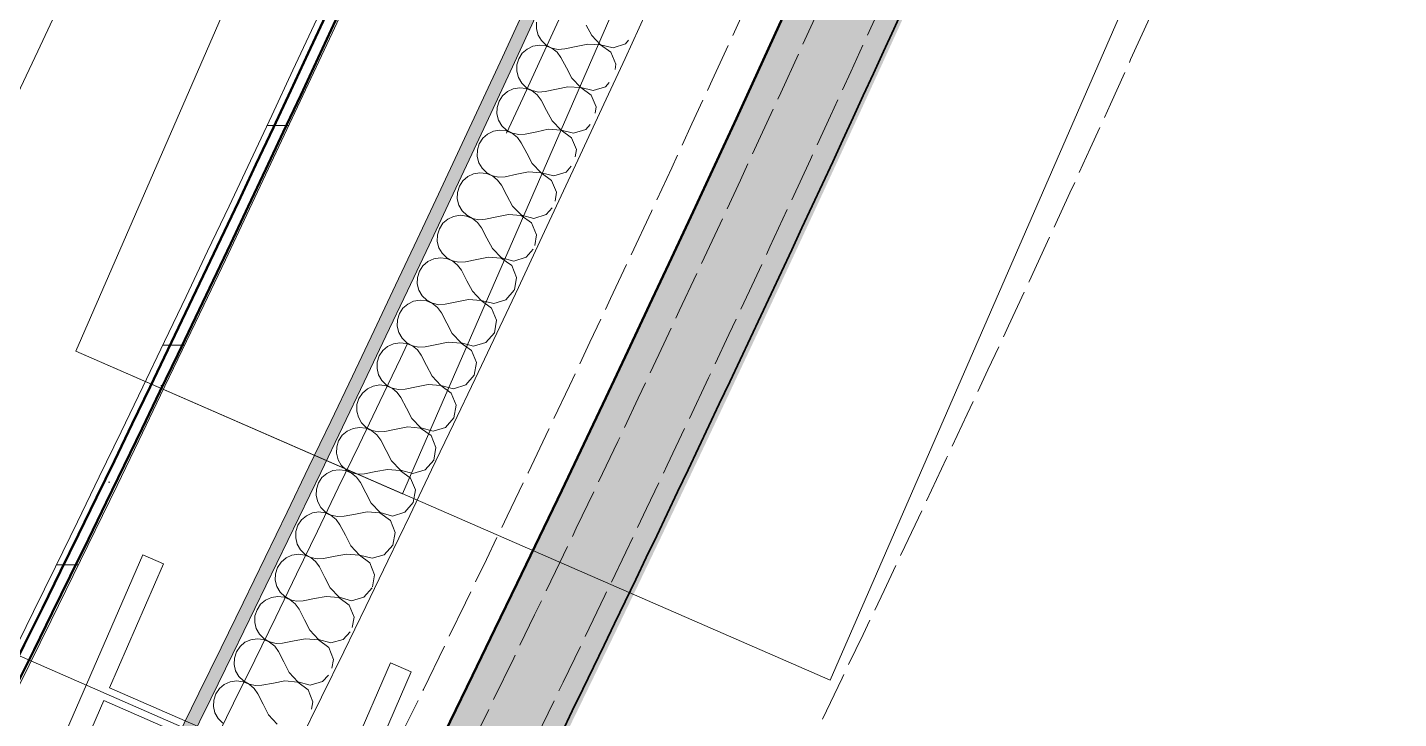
# Model space of a CAD drawing. Header units: millimetres. Extents: x -89663 to 74273, y -103666 to 18539.
# Drawn here: x -1864 to -615, y -56140 to -55510 of the extents above; entities that cross this region are included whole.
import ezdxf
from ezdxf.enums import TextEntityAlignment as Align

# ---------------------------------------------------------------- set-up
doc = ezdxf.new("R2010")
doc.units = ezdxf.units.MM
doc.header["$MEASUREMENT"] = 0
doc.linetypes.add('Double Dashed', pattern=[1093.611073, 529.166651, -211.666656, 141.111112, -211.666656])
doc.linetypes.add('Hidden Line', pattern=[55, 45, -10])
for name, color, linetype, lineweight in [('0_Pen_No__90', 8, 'Continuous', 20), ('A-20-M_Floor_Slab_Pen_No__89', 8, 'Continuous', 20), ('A-25-M_Wall_Ext_Pen_No__87', 8, 'Continuous', 20), ('COLUMN.IFC Import_Pen_No__2', 8, 'Continuous', 15), ('New_A-25-M_Wall_Ext_Pen_No__87', 8, 'Continuous', 20), ('New_A-25-M_Wall_Int_Pen_No__193', 7, 'Continuous', 18), ('New_ArchiCAD Zone Stamps_Pen_No__6', 7, 'Continuous', 35)]:
    doc.layers.add(name, color=color, linetype=linetype, lineweight=lineweight)
for name, color, linetype in [('A-20-M_Floor_Slab', 7, 'Continuous'), ('A-25-M_Wall_Ext', 7, 'Continuous'), ('COLUMN.IFC Import', 7, 'Continuous'), ('New_A-05-M_Gross_Int_WC_s', 7, 'Continuous'), ('New_A-15-MG_Structural_Grid_Phase_2', 7, 'Continuous'), ('New_A-20-M_Hard_Landscape', 7, 'Continuous'), ('New_A-25-M_Wall_Ext', 7, 'Continuous'), ('New_A-25-M_Wall_Int', 7, 'Continuous'), ('New_A-35-M_FFE_Sanitary', 7, 'Continuous')]:
    doc.layers.add(name, color=color, linetype=linetype)
for name, color, linetype, lineweight, true_color in [('New_A-05-M_Gross_Int_WC_s_Pen_No__74', 7, 'Continuous', 20, 0x606060), ('New_A-15-MG_Structural_Grid_Phase_2_Pen_No__222', 7, 'Continuous', 13, 0x65af33), ('New_A-20-M_Hard_Landscape_Pen_No__53', 7, 'Continuous', 35, 0x444444), ('New_A-25-M_Wall_Ext_Pen_No__107', 7, 'Continuous', 15, 0xa6a6a6), ('New_A-25-M_Wall_Ext_Pen_No__27', 7, 'Continuous', 50, 0x2a2a2a), ('New_A-25-M_Wall_Int_Pen_No__107', 7, 'Continuous', 15, 0xa6a6a6), ('New_A-25-M_Wall_Int_Pen_No__149', 7, 'Continuous', 0, 0x2a2a2a), ('New_A-35-M_FFE_Sanitary_Pen_No__211', 7, 'Continuous', 13, 0xebf6ff), ('New_A-35-M_FFE_Sanitary_Pen_No__27', 7, 'Continuous', 50, 0x2a2a2a)]:
    doc.layers.add(name, color=color, linetype=linetype, lineweight=lineweight, true_color=true_color)
doc.styles.add('GENERATED_STYLE_1', font='')
doc.styles.add('GENERATED_STYLE_3', font='')
doc.styles.add('GENERATED_STYLE_4', font='')
doc.styles.get('GENERATED_STYLE_1').set_extended_font_data('Arial', bold=True)
doc.styles.get('GENERATED_STYLE_3').set_extended_font_data('Arial')
doc.styles.get('GENERATED_STYLE_4').set_extended_font_data('Swis721 BT')

# ---------------------------------------------------------------- blocks, each defined once
blk = doc.blocks.new('Male WC_INB 0163_43_1', base_point=(-7292.1, -60664.2))
at = {"layer": 'New_A-05-M_Gross_Int_WC_s_Pen_No__74', "linetype": 'Continuous'}
blk.add_arc((-26580.2, -43935.2), 27309.7, 326.63138, 336.58338, dxfattribs=at)
at = {"layer": 'New_ArchiCAD Zone Stamps_Pen_No__6'}
for tag, height, style, p in [('ROOM_NAME', 250, 'GENERATED_STYLE_1', (-7557.7, -59352)), ('zoneNameLine2', 250, 'GENERATED_STYLE_1', (-7746.1, -59784.1)), ('ROOM_NUMBER', 200, 'GENERATED_STYLE_3', (-7934.5, -60204.8)), ('measuredAreaCode', 200, 'GENERATED_STYLE_3', (-8091.6, -60564.9)), ('DUMMY_649', 200, 'GENERATED_STYLE_3', (-7784.2, -60699)), ('DUMMY_650', 200, 'GENERATED_STYLE_3', (-7294.8, -60912.3)), ('DUMMY_651', 133.3, 'GENERATED_STYLE_3', (-7015.5, -61018.9))]:
    blk.add_attdef(tag, text='', height=height, rotation=336.4404, dxfattribs=dict(at, style=style)).set_placement(p, align=Align.TOP_LEFT)
blk = doc.blocks.new('Mesh_14_1', base_point=(-1940.9, -57257))
at = {"layer": 'New_A-20-M_Hard_Landscape_Pen_No__53', "linetype": 'Continuous', "flags": 128}
blk.add_lwpolyline([(-1940.9, -57257), (-603, -57840.4), (2074.3, -51700.6), (11792.7, -55938.3), (12592.1, -54105), (1085.9, -49087.7), (-1259.1, -54465.7), (-716.6, -54702.3, -0.022091)], format="xyb", close=True, dxfattribs=at)
blk = doc.blocks.new('Slab_73_1', base_point=(-1133, -56104.9))
at = {"layer": 'A-20-M_Floor_Slab_Pen_No__89', "linetype": 'Continuous', "flags": 128}
blk.add_lwpolyline([(-1133, -56104.9), (-1820.4, -55805.1), (-1448.8, -54952.7), (-761.3, -55252.5)], close=True, dxfattribs=at)
blk = doc.blocks.new('Slab_74_1', base_point=(-1820.4, -55805.1))
at = {"layer": 'A-20-M_Floor_Slab_Pen_No__89', "linetype": 'Continuous', "flags": 128}
blk.add_lwpolyline([(-1820.4, -55805.1), (-1522.5, -55935), (-1150.8, -55082.6), (-1448.8, -54952.7)], close=True, dxfattribs=at)
blk = doc.blocks.new('Wall_53_1', base_point=(-38176, -69536.6))
at = {"layer": 'New_A-25-M_Wall_Ext_Pen_No__107', "linetype": 'Continuous', "lineweight": 0, "true_color": 0x535353}
blk.add_hatch(color=251, dxfattribs=at).paths.add_polyline_path([(-7888.7, -64664.4), (-7855.1, -64701.5), (-7821.6, -64738.5, 0.106432), (-877.5, -55078.3), (-969.2, -55038.4, -0.106432)])
at = {"layer": 'New_A-25-M_Wall_Ext_Pen_No__27', "linetype": 'Continuous'}
blk.add_arc((-26783.5, -43782), 28161.8, 312.13949, 336.44044, dxfattribs=at)
blk = doc.blocks.new('Wall_55_1', base_point=(-38175.9, -69536.5))
at = {"layer": 'New_A-25-M_Wall_Ext_Pen_No__87', "linetype": 'Hidden Line'}
for radius in [28161.8, 28211.8]:
    blk.add_arc((-26758.9, -43792.8), radius, 246.08329, 336.44041, dxfattribs=at)
blk = doc.blocks.new('Wall_231_1', base_point=(-38294.6, -69816.9))
at = {"layer": 'A-25-M_Wall_Ext_Pen_No__87', "linetype": 'Hidden Line'}
for radius, start, end in [(28130.8, 246.16287, 336.76285), (28469.8, 246.15506, 336.76093)]:
    blk.add_arc((-26785.3, -43777.2), radius, start, end, dxfattribs=at)
blk = doc.blocks.new('*X703')
at = {"layer": 'New_A-25-M_Wall_Int_Pen_No__107', "linetype": 'Continuous'}
for p, q in [((-1400.5, -55511.7), (-1400.4, -55505.8)), ((-1399, -55517.4), (-1400.5, -55511.7)), ((-1396, -55522.4), (-1399, -55517.4)), ((-1350.2, -55517.8), (-1355.3, -55508.4)), ((-1342.1, -55526.2), (-1350.2, -55517.8)), ((-1413.5, -55534), (-1409, -55530.1)), ((-1409, -55530.1), (-1403.7, -55527.5)), ((-1403.7, -55527.5), (-1397.9, -55526.5)), ((-1397.9, -55526.5), (-1392, -55527.2)), ((-1391.7, -55526.5), (-1396, -55522.4)), ((-1392, -55527.2), (-1386.5, -55529.4)), ((-1386.4, -55529.2), (-1391.7, -55526.5)), ((-1386.5, -55529.4), (-1381.8, -55533)), ((-1380.7, -55530.4), (-1386.4, -55529.2)), ((-1374.8, -55530), (-1380.7, -55530.4)), ((-1364.3, -55527.8), (-1374.8, -55530)), ((-1353.8, -55525.6), (-1364.3, -55527.8)), ((-1353.8, -55525.6), (-1342.1, -55526.3)), ((-1330.7, -55529), (-1342.1, -55526.2)), ((-1342.1, -55526.3), (-1332.6, -55533.1)), ((-1319.5, -55525.5), (-1330.7, -55529)), ((-1316.6, -55522.1), (-1319.5, -55525.5)), ((-1418.5, -55550.4), (-1418.4, -55544.5)), ((-1418.4, -55544.5), (-1416.7, -55538.9)), ((-1416.7, -55538.9), (-1413.5, -55534)), ((-1381.8, -55533), (-1378.4, -55537.8)), ((-1373.3, -55547.2), (-1378.4, -55537.8)), ((-1332.6, -55533.1), (-1328.1, -55543.9)), ((-1328.1, -55543.9), (-1328.8, -55548.8)), ((-1417, -55556.1), (-1418.5, -55550.4)), ((-1413.9, -55561.2), (-1417, -55556.1)), ((-1368.2, -55556.6), (-1373.3, -55547.2)), ((-1360, -55565), (-1368.2, -55556.6)), ((-1431.4, -55572.7), (-1427, -55568.8)), ((-1427, -55568.8), (-1421.7, -55566.3)), ((-1421.7, -55566.3), (-1415.8, -55565.3)), ((-1415.8, -55565.3), (-1410, -55566)), ((-1409.7, -55565.3), (-1413.9, -55561.2)), ((-1410, -55566), (-1404.5, -55568.2)), ((-1404.4, -55568), (-1409.7, -55565.3)), ((-1404.5, -55568.2), (-1399.8, -55571.8)), ((-1398.6, -55569.3), (-1404.4, -55568)), ((-1392.7, -55568.8), (-1398.6, -55569.3)), ((-1382.3, -55566.6), (-1392.7, -55568.8)), ((-1371.8, -55564.4), (-1382.3, -55566.6)), ((-1371.8, -55564.4), (-1360.1, -55565.2)), ((-1360.1, -55565.2), (-1350.6, -55572)), ((-1348.7, -55567.9), (-1360, -55565)), ((-1337.5, -55564.4), (-1348.7, -55567.9)), ((-1334.2, -55560.5), (-1337.5, -55564.4)), ((-1436.4, -55583.3), (-1434.6, -55577.7)), ((-1434.6, -55577.7), (-1431.4, -55572.7)), ((-1399.8, -55571.8), (-1396.3, -55576.6)), ((-1391.3, -55586), (-1396.3, -55576.6)), ((-1350.6, -55572), (-1346.1, -55582.8)), ((-1436.5, -55589.2), (-1436.4, -55583.3)), ((-1435, -55594.9), (-1436.5, -55589.2)), ((-1432, -55600), (-1435, -55594.9)), ((-1386.2, -55595.5), (-1391.3, -55586)), ((-1346.1, -55582.8), (-1347, -55588.5)), ((-1449.5, -55611.4), (-1445.1, -55607.6)), ((-1445.1, -55607.6), (-1439.7, -55605)), ((-1439.7, -55605), (-1433.9, -55604.1)), ((-1433.9, -55604.1), (-1428, -55604.7)), ((-1427.7, -55604.1), (-1432, -55600)), ((-1428, -55604.7), (-1422.5, -55607)), ((-1422.5, -55606.8), (-1427.7, -55604.1)), ((-1416.7, -55608), (-1422.5, -55606.8)), ((-1422.5, -55607), (-1417.9, -55610.6)), ((-1400.3, -55605.4), (-1410.8, -55607.6)), ((-1389.8, -55603.2), (-1400.3, -55605.4)), ((-1389.8, -55603.2), (-1378.1, -55604)), ((-1378.1, -55603.9), (-1386.2, -55595.5)), ((-1366.7, -55606.8), (-1378.1, -55603.9)), ((-1378.1, -55604), (-1368.6, -55610.9)), ((-1355.6, -55603.3), (-1366.7, -55606.8)), ((-1351.7, -55598.8), (-1355.6, -55603.3)), ((-1454.4, -55622), (-1452.7, -55616.4)), ((-1452.7, -55616.4), (-1449.5, -55611.4)), ((-1417.9, -55610.6), (-1414.4, -55615.4)), ((-1410.8, -55607.6), (-1416.7, -55608)), ((-1409.4, -55624.8), (-1414.4, -55615.4)), ((-1368.6, -55610.9), (-1364.1, -55621.7)), ((-1454.6, -55627.9), (-1454.4, -55622)), ((-1453.1, -55633.6), (-1454.6, -55627.9)), ((-1404.3, -55634.3), (-1409.4, -55624.8)), ((-1364.1, -55621.7), (-1365.2, -55628.4)), ((-1463.2, -55646.3), (-1457.8, -55643.8)), ((-1457.8, -55643.8), (-1452, -55642.8)), ((-1450.1, -55638.7), (-1453.1, -55633.6)), ((-1452, -55642.8), (-1446.1, -55643.5)), ((-1445.8, -55642.8), (-1450.1, -55638.7)), ((-1446.1, -55643.5), (-1440.6, -55645.7)), ((-1440.6, -55645.6), (-1445.8, -55642.8)), ((-1418.4, -55644.2), (-1428.9, -55646.4)), ((-1407.9, -55642), (-1418.4, -55644.2)), ((-1407.9, -55642), (-1396.2, -55642.9)), ((-1396.2, -55642.7), (-1404.3, -55634.3)), ((-1384.8, -55645.6), (-1396.2, -55642.7)), ((-1396.2, -55642.9), (-1386.7, -55649.7)), ((-1373.6, -55642.1), (-1384.8, -55645.6)), ((-1369, -55636.8), (-1373.6, -55642.1)), ((-1472.6, -55660.7), (-1470.8, -55655.1)), ((-1470.8, -55655.1), (-1467.6, -55650.2)), ((-1467.6, -55650.2), (-1463.2, -55646.3)), ((-1434.8, -55646.8), (-1440.6, -55645.6)), ((-1440.6, -55645.7), (-1436, -55649.4)), ((-1436, -55649.4), (-1432.5, -55654.2)), ((-1428.9, -55646.4), (-1434.8, -55646.8)), ((-1427.5, -55663.6), (-1432.5, -55654.2)), ((-1386.7, -55649.7), (-1382.3, -55660.5)), ((-1472.7, -55666.6), (-1472.6, -55660.7)), ((-1471.2, -55672.3), (-1472.7, -55666.6)), ((-1422.4, -55673.1), (-1427.5, -55663.6)), ((-1382.3, -55660.5), (-1383.6, -55668.5)), ((-1481.3, -55685), (-1476, -55682.5)), ((-1476, -55682.5), (-1470.1, -55681.5)), ((-1468.2, -55677.4), (-1471.2, -55672.3)), ((-1470.1, -55681.5), (-1464.3, -55682.2)), ((-1464, -55681.5), (-1468.2, -55677.4)), ((-1464.3, -55682.2), (-1458.8, -55684.4)), ((-1458.7, -55684.3), (-1464, -55681.5)), ((-1426.1, -55680.8), (-1436.6, -55683)), ((-1426.1, -55680.8), (-1414.4, -55681.7)), ((-1414.3, -55681.5), (-1422.4, -55673.1)), ((-1414.4, -55681.7), (-1404.9, -55688.5)), ((-1403, -55684.4), (-1414.3, -55681.5)), ((-1391.8, -55680.9), (-1403, -55684.4)), ((-1386.3, -55674.6), (-1391.8, -55680.9)), ((-1490.8, -55699.4), (-1489, -55693.8)), ((-1489, -55693.8), (-1485.8, -55688.8)), ((-1485.8, -55688.8), (-1481.3, -55685)), ((-1458.8, -55684.4), (-1454.2, -55688.1)), ((-1453, -55685.5), (-1458.7, -55684.3)), ((-1454.2, -55688.1), (-1450.7, -55692.9)), ((-1447.1, -55685.1), (-1453, -55685.5)), ((-1445.7, -55702.3), (-1450.7, -55692.9)), ((-1436.6, -55683), (-1447.1, -55685.1)), ((-1404.9, -55688.5), (-1400.4, -55699.3)), ((-1490.9, -55705.3), (-1490.8, -55699.4)), ((-1489.4, -55711), (-1490.9, -55705.3)), ((-1440.6, -55711.8), (-1445.7, -55702.3)), ((-1400.4, -55699.3), (-1402, -55708.9)), ((-1486.4, -55716.1), (-1489.4, -55711)), ((-1482.2, -55720.2), (-1486.4, -55716.1)), ((-1444.3, -55719.5), (-1454.8, -55721.7)), ((-1444.3, -55719.5), (-1432.6, -55720.4)), ((-1432.5, -55720.3), (-1440.6, -55711.8)), ((-1410, -55719.7), (-1421.2, -55723.2)), ((-1403.6, -55712.3), (-1410, -55719.7)), ((-1509, -55738), (-1507.2, -55732.4)), ((-1507.2, -55732.4), (-1504, -55727.5)), ((-1504, -55727.5), (-1499.5, -55723.6)), ((-1499.5, -55723.6), (-1494.2, -55721.1)), ((-1494.2, -55721.1), (-1488.4, -55720.2)), ((-1488.4, -55720.2), (-1482.5, -55720.9)), ((-1482.5, -55720.9), (-1477, -55723.1)), ((-1477, -55723), (-1482.2, -55720.2)), ((-1471.2, -55724.2), (-1477, -55723)), ((-1477, -55723.1), (-1472.4, -55726.8)), ((-1472.4, -55726.8), (-1468.9, -55731.6)), ((-1465.3, -55723.9), (-1471.2, -55724.2)), ((-1463.9, -55741.1), (-1468.9, -55731.6)), ((-1454.8, -55721.7), (-1465.3, -55723.9)), ((-1432.6, -55720.4), (-1423.1, -55727.3)), ((-1421.2, -55723.2), (-1432.5, -55720.3)), ((-1423.1, -55727.3), (-1418.7, -55738.1)), ((-1509.1, -55743.9), (-1509, -55738)), ((-1507.7, -55749.7), (-1509.1, -55743.9)), ((-1458.9, -55750.5), (-1463.9, -55741.1)), ((-1418.7, -55738.1), (-1420.6, -55749.5)), ((-1504.7, -55754.8), (-1507.7, -55749.7)), ((-1500.4, -55758.9), (-1504.7, -55754.8)), ((-1450.8, -55759), (-1458.9, -55750.5)), ((-1420.7, -55749.8), (-1428.3, -55758.5)), ((-1525.5, -55771), (-1522.3, -55766.1)), ((-1522.3, -55766.1), (-1517.8, -55762.3)), ((-1517.8, -55762.3), (-1512.5, -55759.8)), ((-1512.5, -55759.8), (-1506.6, -55758.8)), ((-1506.6, -55758.8), (-1500.8, -55759.5)), ((-1500.8, -55759.5), (-1495.3, -55761.8)), ((-1495.2, -55761.6), (-1500.4, -55758.9)), ((-1495.3, -55761.8), (-1490.7, -55765.5)), ((-1489.5, -55762.9), (-1495.2, -55761.6)), ((-1490.7, -55765.5), (-1487.2, -55770.3)), ((-1483.6, -55762.5), (-1489.5, -55762.9)), ((-1473.1, -55760.4), (-1483.6, -55762.5)), ((-1462.6, -55758.3), (-1473.1, -55760.4)), ((-1462.6, -55758.3), (-1450.9, -55759.1)), ((-1450.9, -55759.1), (-1441.4, -55766)), ((-1439.5, -55761.9), (-1450.8, -55759)), ((-1441.4, -55766), (-1437, -55776.9)), ((-1428.3, -55758.5), (-1439.5, -55761.9)), ((-1527.5, -55782.5), (-1527.3, -55776.7)), ((-1527.3, -55776.7), (-1525.5, -55771)), ((-1482.2, -55779.7), (-1487.2, -55770.3)), ((-1477.2, -55789.2), (-1482.2, -55779.7)), ((-1437, -55776.9), (-1438.9, -55788.4)), ((-1526, -55788.3), (-1527.5, -55782.5)), ((-1523, -55793.4), (-1526, -55788.3)), ((-1518.8, -55797.5), (-1523, -55793.4)), ((-1469.2, -55797.7), (-1477.2, -55789.2)), ((-1438.9, -55788.4), (-1446.6, -55797.2)), ((-1543.9, -55809.6), (-1540.6, -55804.7)), ((-1540.6, -55804.7), (-1536.2, -55800.9)), ((-1536.2, -55800.9), (-1530.8, -55798.4)), ((-1530.8, -55798.4), (-1525, -55797.5)), ((-1525, -55797.5), (-1519.1, -55798.2)), ((-1519.1, -55798.2), (-1513.6, -55800.4)), ((-1513.6, -55800.3), (-1518.8, -55797.5)), ((-1507.8, -55801.5), (-1513.6, -55800.3)), ((-1513.6, -55800.4), (-1509, -55804.1)), ((-1509, -55804.1), (-1505.6, -55808.9)), ((-1501.9, -55801.2), (-1507.8, -55801.5)), ((-1491.4, -55799.1), (-1501.9, -55801.2)), ((-1480.9, -55796.9), (-1491.4, -55799.1)), ((-1480.9, -55796.9), (-1469.2, -55797.8)), ((-1457.8, -55800.7), (-1469.2, -55797.7)), ((-1469.2, -55797.8), (-1459.8, -55804.7)), ((-1459.8, -55804.7), (-1455.3, -55815.6)), ((-1446.6, -55797.2), (-1457.8, -55800.7)), ((-1545.8, -55821.1), (-1545.7, -55815.2)), ((-1545.7, -55815.2), (-1543.9, -55809.6)), ((-1500.6, -55818.4), (-1505.6, -55808.9)), ((-1495.6, -55827.9), (-1500.6, -55818.4)), ((-1455.3, -55815.6), (-1457.3, -55827.1)), ((-1544.4, -55826.9), (-1545.8, -55821.1)), ((-1541.4, -55832), (-1544.4, -55826.9)), ((-1537.2, -55836.1), (-1541.4, -55832)), ((-1487.6, -55836.4), (-1495.6, -55827.9)), ((-1457.3, -55827.1), (-1465, -55835.9)), ((-1562.3, -55848.2), (-1559, -55843.3)), ((-1559, -55843.3), (-1554.6, -55839.4)), ((-1554.6, -55839.4), (-1549.2, -55837)), ((-1549.2, -55837), (-1543.4, -55836)), ((-1543.4, -55836), (-1537.5, -55836.8)), ((-1537.5, -55836.8), (-1532, -55839)), ((-1532, -55838.9), (-1537.2, -55836.1)), ((-1526.2, -55840.2), (-1532, -55838.9)), ((-1532, -55839), (-1527.4, -55842.7)), ((-1527.4, -55842.7), (-1524, -55847.5)), ((-1520.3, -55839.8), (-1526.2, -55840.2)), ((-1509.8, -55837.7), (-1520.3, -55839.8)), ((-1499.3, -55835.6), (-1509.8, -55837.7)), ((-1499.3, -55835.6), (-1487.6, -55836.5)), ((-1476.2, -55839.4), (-1487.6, -55836.4)), ((-1487.6, -55836.5), (-1478.2, -55843.4)), ((-1478.2, -55843.4), (-1473.8, -55854.3)), ((-1465, -55835.9), (-1476.2, -55839.4)), ((-1564.3, -55859.7), (-1564.1, -55853.8)), ((-1564.1, -55853.8), (-1562.3, -55848.2)), ((-1519, -55857), (-1524, -55847.5)), ((-1514.1, -55866.5), (-1519, -55857)), ((-1473.8, -55854.3), (-1475.7, -55865.8)), ((-1562.8, -55865.4), (-1564.3, -55859.7)), ((-1559.9, -55870.5), (-1562.8, -55865.4)), ((-1506, -55875), (-1514.1, -55866.5)), ((-1475.7, -55865.8), (-1483.5, -55874.6)), ((-1580.8, -55886.7), (-1577.5, -55881.8)), ((-1577.5, -55881.8), (-1573, -55878)), ((-1573, -55878), (-1567.7, -55875.5)), ((-1567.7, -55875.5), (-1561.8, -55874.6)), ((-1561.8, -55874.6), (-1556, -55875.3)), ((-1555.6, -55874.7), (-1559.9, -55870.5)), ((-1556, -55875.3), (-1550.5, -55877.6)), ((-1550.4, -55877.5), (-1555.6, -55874.7)), ((-1550.5, -55877.6), (-1545.9, -55881.3)), ((-1544.7, -55878.8), (-1550.4, -55877.5)), ((-1545.9, -55881.3), (-1542.5, -55886.1)), ((-1538.8, -55878.4), (-1544.7, -55878.8)), ((-1528.3, -55876.3), (-1538.8, -55878.4)), ((-1517.8, -55874.2), (-1528.3, -55876.3)), ((-1517.8, -55874.2), (-1506.1, -55875.2)), ((-1506.1, -55875.2), (-1496.6, -55882.1)), ((-1494.7, -55878), (-1506, -55875)), ((-1496.6, -55882.1), (-1492.2, -55893)), ((-1483.5, -55874.6), (-1494.7, -55878)), ((-1582.7, -55898.2), (-1582.6, -55892.3)), ((-1582.6, -55892.3), (-1580.8, -55886.7)), ((-1537.5, -55895.6), (-1542.5, -55886.1)), ((-1492.2, -55893), (-1494.2, -55904.5)), ((-1581.3, -55904), (-1582.7, -55898.2)), ((-1578.4, -55909.1), (-1581.3, -55904)), ((-1532.6, -55905.1), (-1537.5, -55895.6)), ((-1524.5, -55913.6), (-1532.6, -55905.1)), ((-1494.2, -55904.5), (-1502, -55913.3)), ((-1596, -55920.3), (-1591.5, -55916.5)), ((-1591.5, -55916.5), (-1586.2, -55914)), ((-1586.2, -55914), (-1580.3, -55913.1)), ((-1580.3, -55913.1), (-1574.5, -55913.9)), ((-1574.1, -55913.2), (-1578.4, -55909.1)), ((-1574.5, -55913.9), (-1569, -55916.2)), ((-1568.9, -55916), (-1574.1, -55913.2)), ((-1569, -55916.2), (-1564.4, -55919.9)), ((-1563.2, -55917.3), (-1568.9, -55916)), ((-1564.4, -55919.9), (-1561, -55924.7)), ((-1557.3, -55917), (-1563.2, -55917.3)), ((-1546.8, -55914.9), (-1557.3, -55917)), ((-1536.3, -55912.8), (-1546.8, -55914.9)), ((-1536.3, -55912.8), (-1524.6, -55913.8)), ((-1524.6, -55913.8), (-1515.2, -55920.7)), ((-1513.2, -55916.7), (-1524.5, -55913.6)), ((-1502, -55913.3), (-1513.2, -55916.7)), ((-1601.3, -55936.7), (-1601.1, -55930.8)), ((-1601.1, -55930.8), (-1599.3, -55925.2)), ((-1599.3, -55925.2), (-1596, -55920.3)), ((-1556, -55934.2), (-1561, -55924.7)), ((-1515.2, -55920.7), (-1510.8, -55931.6)), ((-1510.8, -55931.6), (-1512.8, -55943.1)), ((-1599.9, -55942.5), (-1601.3, -55936.7)), ((-1596.9, -55947.6), (-1599.9, -55942.5)), ((-1551.1, -55943.7), (-1556, -55934.2)), ((-1543.1, -55952.2), (-1551.1, -55943.7)), ((-1512.8, -55943.1), (-1520.6, -55951.9)), ((-1614.6, -55958.8), (-1610.1, -55955)), ((-1610.1, -55955), (-1604.7, -55952.5)), ((-1604.7, -55952.5), (-1598.9, -55951.6)), ((-1598.9, -55951.6), (-1593, -55952.4)), ((-1592.7, -55951.7), (-1596.9, -55947.6)), ((-1593, -55952.4), (-1587.6, -55954.7)), ((-1587.5, -55954.5), (-1592.7, -55951.7)), ((-1587.6, -55954.7), (-1583, -55958.4)), ((-1581.8, -55955.8), (-1587.5, -55954.5)), ((-1575.9, -55955.5), (-1581.8, -55955.8)), ((-1565.3, -55953.5), (-1575.9, -55955.5)), ((-1554.8, -55951.4), (-1565.3, -55953.5)), ((-1554.8, -55951.4), (-1543.2, -55952.4)), ((-1543.2, -55952.4), (-1533.7, -55959.3)), ((-1531.8, -55955.3), (-1543.1, -55952.2)), ((-1520.6, -55951.9), (-1531.8, -55955.3)), ((-1619.9, -55975.2), (-1619.7, -55969.3)), ((-1619.7, -55969.3), (-1617.9, -55963.7)), ((-1617.9, -55963.7), (-1614.6, -55958.8)), ((-1583, -55958.4), (-1579.6, -55963.2)), ((-1574.7, -55972.7), (-1579.6, -55963.2)), ((-1533.7, -55959.3), (-1529.4, -55970.2)), ((-1618.5, -55980.9), (-1619.9, -55975.2)), ((-1615.6, -55986.1), (-1618.5, -55980.9)), ((-1569.7, -55982.3), (-1574.7, -55972.7)), ((-1561.7, -55990.8), (-1569.7, -55982.3)), ((-1531.4, -55981.7), (-1539.2, -55990.5)), ((-1529.4, -55970.2), (-1531.4, -55981.7)), ((-1633.2, -55997.3), (-1628.7, -55993.4)), ((-1628.7, -55993.4), (-1623.4, -55991)), ((-1623.4, -55991), (-1617.5, -55990.1)), ((-1617.5, -55990.1), (-1611.7, -55990.9)), ((-1611.3, -55990.2), (-1615.6, -55986.1)), ((-1611.7, -55990.9), (-1606.2, -55993.2)), ((-1606.2, -55993), (-1611.3, -55990.2)), ((-1600.4, -55994.3), (-1606.2, -55993)), ((-1606.2, -55993.2), (-1601.6, -55996.9)), ((-1594.5, -55994), (-1600.4, -55994.3)), ((-1584, -55992), (-1594.5, -55994)), ((-1573.5, -55990), (-1584, -55992)), ((-1573.5, -55990), (-1561.8, -55990.9)), ((-1561.8, -55990.9), (-1552.4, -55997.9)), ((-1550.4, -55993.8), (-1561.7, -55990.8)), ((-1539.2, -55990.5), (-1550.4, -55993.8)), ((-1638.4, -56007.8), (-1636.5, -56002.1)), ((-1636.5, -56002.1), (-1633.2, -55997.3)), ((-1601.6, -55996.9), (-1598.2, -56001.7)), ((-1593.3, -56011.3), (-1598.2, -56001.7)), ((-1552.4, -55997.9), (-1548, -56008.8)), ((-1638.6, -56013.6), (-1638.4, -56007.8)), ((-1637.2, -56019.4), (-1638.6, -56013.6)), ((-1634.2, -56024.5), (-1637.2, -56019.4)), ((-1588.4, -56020.8), (-1593.3, -56011.3)), ((-1548, -56008.8), (-1550, -56019.9)), ((-1651.9, -56035.7), (-1647.4, -56031.9)), ((-1647.4, -56031.9), (-1642.1, -56029.4)), ((-1642.1, -56029.4), (-1636.2, -56028.6)), ((-1636.2, -56028.6), (-1630.4, -56029.3)), ((-1630, -56028.7), (-1634.2, -56024.5)), ((-1630.4, -56029.3), (-1624.9, -56031.7)), ((-1624.8, -56031.5), (-1630, -56028.7)), ((-1624.9, -56031.7), (-1620.3, -56035.4)), ((-1619.1, -56032.8), (-1624.8, -56031.5)), ((-1602.7, -56030.5), (-1613.2, -56032.5)), ((-1592.1, -56028.5), (-1602.7, -56030.5)), ((-1592.1, -56028.5), (-1580.5, -56029.5)), ((-1580.4, -56029.3), (-1588.4, -56020.8)), ((-1580.5, -56029.5), (-1571.1, -56036.5)), ((-1569.1, -56032.4), (-1580.4, -56029.3)), ((-1557.9, -56029.1), (-1569.1, -56032.4)), ((-1550.4, -56020.7), (-1557.9, -56029.1)), ((-1657.1, -56046.2), (-1655.2, -56040.6)), ((-1655.2, -56040.6), (-1651.9, -56035.7)), ((-1620.3, -56035.4), (-1616.9, -56040.2)), ((-1613.2, -56032.5), (-1619.1, -56032.8)), ((-1612, -56049.7), (-1616.9, -56040.2)), ((-1571.1, -56036.5), (-1566.8, -56047.4)), ((-1657.3, -56052.1), (-1657.1, -56046.2)), ((-1655.9, -56057.8), (-1657.3, -56052.1)), ((-1607.1, -56059.3), (-1612, -56049.7)), ((-1566.8, -56047.4), (-1568.4, -56056.8)), ((-1666.2, -56070.3), (-1660.8, -56067.9)), ((-1660.8, -56067.9), (-1655, -56067)), ((-1653, -56062.9), (-1655.9, -56057.8)), ((-1655, -56067), (-1649.1, -56067.8)), ((-1648.8, -56067.1), (-1653, -56062.9)), ((-1649.1, -56067.8), (-1643.7, -56070.1)), ((-1643.6, -56069.9), (-1648.8, -56067.1)), ((-1621.4, -56069), (-1631.9, -56071)), ((-1610.9, -56067), (-1621.4, -56069)), ((-1610.9, -56067), (-1599.2, -56068)), ((-1599.2, -56067.8), (-1607.1, -56059.3)), ((-1587.9, -56070.9), (-1599.2, -56067.8)), ((-1599.2, -56068), (-1589.8, -56075)), ((-1576.6, -56067.6), (-1587.9, -56070.9)), ((-1570.3, -56060.6), (-1576.6, -56067.6)), ((-1675.8, -56084.6), (-1674, -56079)), ((-1674, -56079), (-1670.7, -56074.1)), ((-1670.7, -56074.1), (-1666.2, -56070.3)), ((-1643.7, -56070.1), (-1639.1, -56073.8)), ((-1637.8, -56071.3), (-1643.6, -56069.9)), ((-1639.1, -56073.8), (-1635.7, -56078.7)), ((-1631.9, -56071), (-1637.8, -56071.3)), ((-1630.8, -56088.2), (-1635.7, -56078.7)), ((-1589.8, -56075), (-1585.5, -56085.9)), ((-1676.1, -56090.5), (-1675.8, -56084.6)), ((-1674.7, -56096.2), (-1676.1, -56090.5)), ((-1625.9, -56097.7), (-1630.8, -56088.2)), ((-1585.5, -56085.9), (-1587, -56093.9)), ((-1685, -56108.6), (-1679.6, -56106.2)), ((-1679.6, -56106.2), (-1673.8, -56105.4)), ((-1671.8, -56101.3), (-1674.7, -56096.2)), ((-1673.8, -56105.4), (-1667.9, -56106.2)), ((-1667.6, -56105.5), (-1671.8, -56101.3)), ((-1667.9, -56106.2), (-1662.5, -56108.5)), ((-1662.4, -56108.4), (-1667.6, -56105.5)), ((-1640.2, -56107.4), (-1650.7, -56109.4)), ((-1629.7, -56105.4), (-1640.2, -56107.4)), ((-1629.7, -56105.4), (-1618, -56106.5)), ((-1618, -56106.3), (-1625.9, -56097.7)), ((-1606.7, -56109.4), (-1618, -56106.3)), ((-1618, -56106.5), (-1608.7, -56113.5)), ((-1595.4, -56106.1), (-1606.7, -56109.4)), ((-1590.2, -56100.2), (-1595.4, -56106.1)), ((-1694.7, -56122.9), (-1692.8, -56117.3)), ((-1692.8, -56117.3), (-1689.5, -56112.4)), ((-1689.5, -56112.4), (-1685, -56108.6)), ((-1662.5, -56108.5), (-1657.9, -56112.2)), ((-1656.6, -56109.7), (-1662.4, -56108.4)), ((-1657.9, -56112.2), (-1654.5, -56117.1)), ((-1650.7, -56109.4), (-1656.6, -56109.7)), ((-1649.6, -56126.6), (-1654.5, -56117.1)), ((-1608.7, -56113.5), (-1604.4, -56124.4)), ((-1694.9, -56128.8), (-1694.7, -56122.9)), ((-1693.5, -56134.6), (-1694.9, -56128.8)), ((-1644.8, -56136.2), (-1649.6, -56126.6)), ((-1604.4, -56124.4), (-1605.6, -56131.1)), ((-1690.6, -56139.7), (-1693.5, -56134.6)), ((-1686.4, -56143.9), (-1690.6, -56139.7)), ((-1636.8, -56144.8), (-1644.8, -56136.2))]:
    blk.add_line(p, q, dxfattribs=at)
blk = doc.blocks.new('Wall_254_1', base_point=(-7921.5, -64417.2))
at = {"layer": 'New_A-25-M_Wall_Int_Pen_No__107', "linetype": 'Continuous'}
h = blk.add_hatch(dxfattribs=at)
h.set_pattern_fill('Plywood_0001', color=256, style=0, pattern_type=2)
h.set_pattern_definition([(0, (0, 0), (0, 200), [])])
h.paths.add_polyline_path([(-1322.1, -54884.5, -0.105152), (-8043, -64284.3), (-8030.8, -64297.6, 0.105152), (-1305.6, -54891.7)])
blk.add_hatch(color=256, dxfattribs=at).paths.add_polyline_path([(-7921.5, -64417.2, 0.105152), (-1157.1, -54956.4), (-1168.1, -54951.6, -0.105152), (-7929.6, -64408.3)])
at = {"layer": 'New_A-25-M_Wall_Int_Pen_No__149', "linetype": 'Continuous'}
for radius in [27776.8, 28046.8]:
    blk.add_arc((-26783.5, -43782), radius, 312.42955, 336.44041, dxfattribs=at)
at = {"layer": 'New_A-25-M_Wall_Int_Pen_No__193', "linetype": 'Continuous'}
for radius in [27794.8, 27944.8, 27956.8]:
    blk.add_arc((-26783.5, -43782), radius, 312.42955, 336.44041, dxfattribs=at)
at = {"layer": 'New_A-25-M_Wall_Int', "color": 250, "lineweight": 50, "true_color": 0x2a2a2a}
blk.add_blockref('*X703', (0, 0), dxfattribs=at)
blk = doc.blocks.new('Standard grid marker_13')
at = {"layer": 'New_A-15-MG_Structural_Grid_Phase_2_Pen_No__222', "linetype": 'Double Dashed'}
blk.add_line((2590.6, 0), (0, 0), dxfattribs=at)
at = {"layer": 'New_A-15-MG_Structural_Grid_Phase_2_Pen_No__222', "style": 'GENERATED_STYLE_4'}
for tag, p in [('AC_MarkerText_1_0', (-500, 43.4)), ('AC_MarkerText_1_1', (23154.2, 43.4))]:
    blk.add_attdef(tag, text='', height=350, rotation=180, dxfattribs=at).set_placement(p, align=Align.MIDDLE_CENTER)
blk = doc.blocks.new('Standard grid marker_24')
at = {"layer": 'New_A-15-MG_Structural_Grid_Phase_2_Pen_No__222', "linetype": 'Double Dashed'}
blk.add_arc((0, 0), 27977.6, 0, 90.63597, dxfattribs=at)
at = {"layer": 'New_A-15-MG_Structural_Grid_Phase_2_Pen_No__222', "style": 'GENERATED_STYLE_4'}
blk.add_attdef('AC_MarkerText_1', text='', height=350, rotation=90.3066, dxfattribs=at).set_placement((-1326.2, 28008), align=Align.MIDDLE_CENTER)
blk = doc.blocks.new('Column 145')
at = {"layer": 'COLUMN.IFC Import_Pen_No__2', "linetype": 'Continuous'}
for p, q in [((-129.4, 133.35), (129.4, 133.35)), ((-129.4, 112.85), (-129.4, 133.35)), ((129.4, 133.35), (129.4, 112.85)), ((-6.4, 112.85), (-129.4, 112.85)), ((-6.4, -112.85), (-6.4, 112.85)), ((6.4, 112.85), (6.4, -112.85)), ((129.4, 112.85), (6.4, 112.85)), ((-129.4, -112.85), (-6.4, -112.85)), ((-129.4, -133.35), (-129.4, -112.85)), ((6.4, -112.85), (129.4, -112.85)), ((129.4, -112.85), (129.4, -133.35)), ((129.4, -133.35), (-129.4, -133.35))]:
    blk.add_line(p, q, dxfattribs=at)
blk = doc.blocks.new('Wall_317_1', base_point=(-3595.2, -59083.2))
at = {"layer": 'New_A-35-M_FFE_Sanitary_Pen_No__211', "linetype": 'Continuous'}
h = blk.add_hatch(dxfattribs=at)
h.set_pattern_fill('Plaster_0001', color=256, style=0, pattern_type=2)
h.set_pattern_definition([(241.49663, (0, 0), (-152.2107, 82.6553), [0, -100]), (241.49663, (52.24, -85.27), (-152.2107, 82.6553), [0, -100])])
h.paths.add_polyline_path([(-3586.8, -59088.7, 0.043119), (-1307.3, -54890.9), (-1316.5, -54886.9, -0.043119), (-3595.2, -59083.2)])
at = {"layer": 'New_A-35-M_FFE_Sanitary_Pen_No__27', "linetype": 'Continuous'}
for radius in [27736.5, 27746.5]:
    blk.add_arc((-26739.9, -43798), radius, 326.55858, 336.43467, dxfattribs=at)

msp = doc.modelspace()

# ---------------------------------------------------------------- linework, layer by layer
at = {"layer": '0_Pen_No__90', "linetype": 'Continuous', "flags": 128}
msp.add_lwpolyline([(-761.3, -55252.5), (-1448.8, -54952.7), (-1820.4, -55805.1), (-1133, -56104.9)], close=True, dxfattribs=at)
msp.add_lwpolyline([(-1522.5, -55935), (-1150.8, -55082.6)], dxfattribs=at)

# ---------------------------------------------------------------- block references
at = {"layer": 'A-20-M_Floor_Slab', "color": 8, "linetype": 'Continuous', "lineweight": 20}
for name, p in [('Slab_73_1', (-1133, -56104.9)), ('Slab_74_1', (-1820.4, -55805.1))]:
    msp.add_blockref(name, p, dxfattribs=at)
at = {"layer": 'A-25-M_Wall_Ext', "color": 250, "lineweight": 50, "true_color": 0x2a2a2a}
msp.add_blockref('Wall_231_1', (-38294.6, -69816.9), dxfattribs=at)
at = {"layer": 'COLUMN.IFC Import', "linetype": 'Continuous', "zscale": 1000, "rotation": 66.44041158398767}
msp.add_blockref('Column 145', (-1688.7, -56162.6), dxfattribs=at)
at = {"layer": 'New_A-05-M_Gross_Int_WC_s', "linetype": 'Continuous'}
msp.add_blockref('Male WC_INB 0163_43_1', (-7292.1, -60664.2), dxfattribs=at)
at = {"layer": 'New_A-15-MG_Structural_Grid_Phase_2', "color": 8, "linetype": 'Continuous', "lineweight": 15, "zscale": 1000}
for name, p, rotation in [('Standard grid marker_24', (-26783.5, -43781.2), 246.1337837427074), ('Standard grid marker_13', (-562.6, -56653.6), 156.4404115839914)]:
    msp.add_blockref(name, p, dxfattribs=dict(at, rotation=rotation))
at = {"layer": 'New_A-20-M_Hard_Landscape', "color": 49, "lineweight": 35, "true_color": 0x444444}
msp.add_blockref('Mesh_14_1', (-1940.9, -57257), dxfattribs=at)
at = {"layer": 'New_A-25-M_Wall_Ext', "color": 250, "lineweight": 50, "true_color": 0x2a2a2a}
for name, p in [('Wall_53_1', (-38176, -69536.6)), ('Wall_55_1', (-38175.9, -69536.5))]:
    msp.add_blockref(name, p, dxfattribs=at)
at = {"layer": 'New_A-25-M_Wall_Int', "color": 250, "lineweight": 50, "true_color": 0x2a2a2a}
msp.add_blockref('Wall_254_1', (-7921.5, -64417.2), dxfattribs=at)
at = {"layer": 'New_A-35-M_FFE_Sanitary', "color": 250, "lineweight": 50, "true_color": 0x2a2a2a}
msp.add_blockref('Wall_317_1', (-3595.2, -59083.2), dxfattribs=at)

doc.saveas('drawing.dxf')
